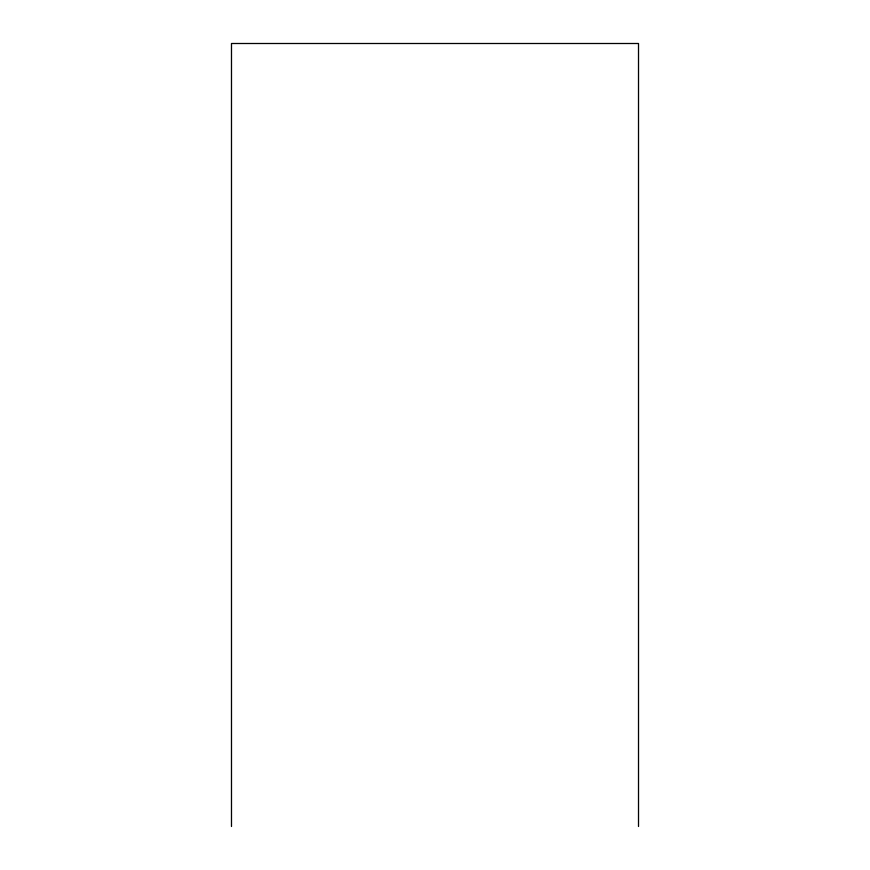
<?xml version="1.0" encoding="UTF-8"?>
<svg xmlns="http://www.w3.org/2000/svg" width="870" height="870" viewBox="0 0 870 870"><rect width="100%" height="100%" fill="white"/><g stroke="black" fill="none" stroke-linecap="round" stroke-linejoin="round"><path stroke-width="1.3" d="M638.515 826.5L638.515 43.5L231.485 43.5L231.485 826.5"/></g></svg>
